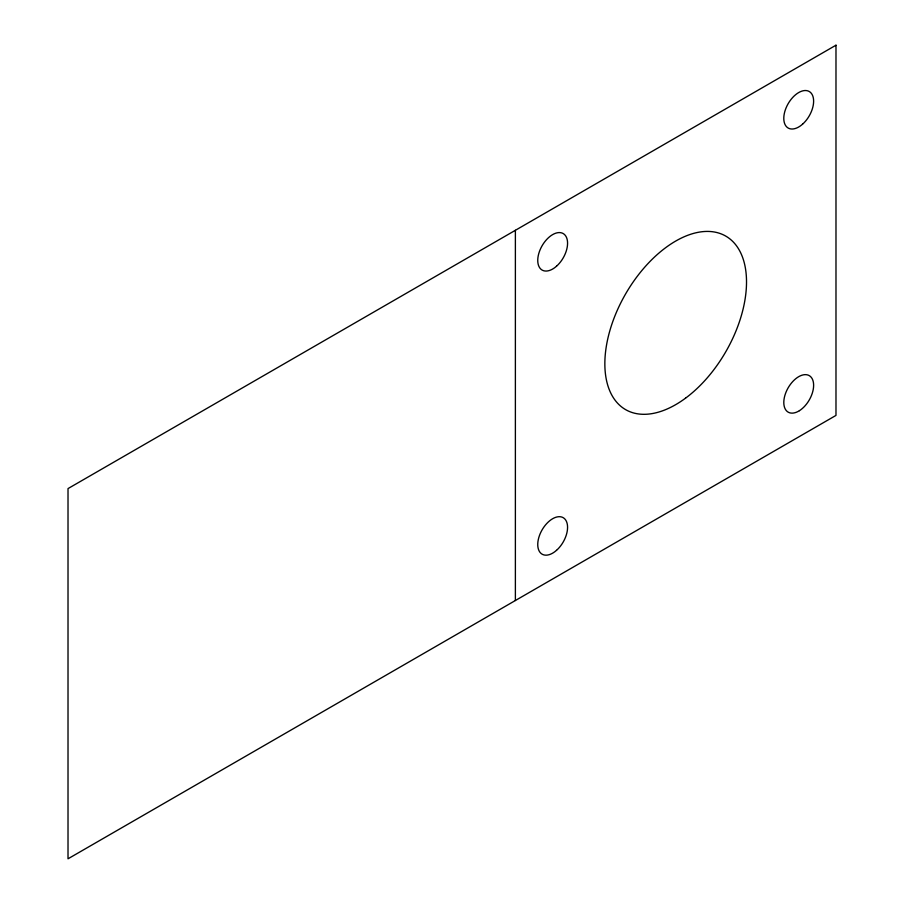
<?xml version="1.0" encoding="UTF-8"?>
<svg xmlns="http://www.w3.org/2000/svg" width="904" height="904" viewBox="0 0 904 904"><rect width="100%" height="100%" fill="white"/><g stroke="black" fill="none" stroke-linecap="round" stroke-linejoin="round"><path stroke-width="1.36" d="M515.382 230.305L515.382 600.516M835.985 45.2L68.015 488.589L68.015 858.8L835.985 415.411L835.985 45.2M685.526 398.178A100.174 57.833 -60 0 0 731.505 240.283A100.174 57.833 -60 0 0 610.019 330.107A100.174 57.833 -60 0 0 685.526 398.178M802.571 124.176A21.086 12.181 -60 0 0 809.249 91.507A21.086 12.181 -60 0 0 784.299 113.633A21.086 12.181 -60 0 0 802.571 124.176M799.43 410.676A21.086 12.181 -60 0 0 811.25 377.33A21.086 12.181 -60 0 0 785.452 393.658A21.086 12.181 -60 0 0 799.43 410.676M556.514 550.344A21.086 12.181 -60 0 0 563.203 517.676A21.086 12.181 -60 0 0 538.253 539.801A21.086 12.181 -60 0 0 556.514 550.344M556.514 266.228A21.086 12.181 -60 0 0 563.203 233.56A21.086 12.181 -60 0 0 538.253 255.685A21.086 12.181 -60 0 0 556.514 266.228"/></g></svg>
